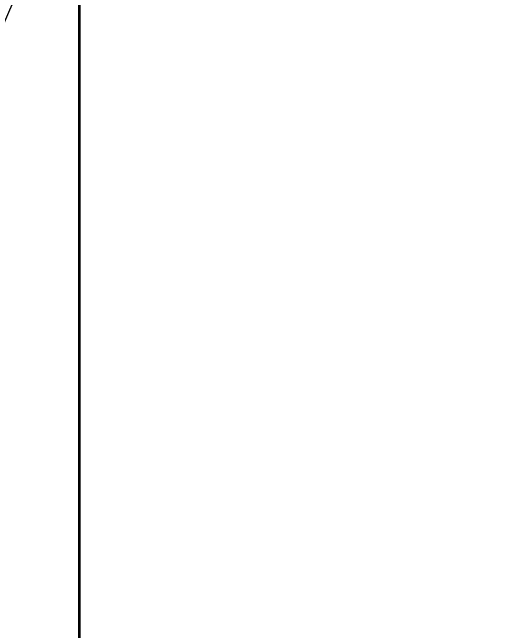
# Model space of a CAD drawing. Header units: millimetres. Extents: x -29692 to 34729, y -8412 to 43293.
# Drawn here: x -25363 to -24937, y 786 to 1332 of the extents above; entities that cross this region are included whole.
import ezdxf
from ezdxf import colors
from ezdxf.entities.mleader import LeaderData, LeaderLine
from ezdxf.math import Vec2, Vec3

# ---------------------------------------------------------------- set-up
doc = ezdxf.new("R2010")
doc.units = ezdxf.units.MM
doc.layers.get('Defpoints').update_dxf_attribs({"color": 4, "lineweight": 35})
doc.layers.add('_0_004_Текст_01', color=7, linetype='Continuous', lineweight=18)
doc.styles.add('_DZ_2.5', font='isocpeui.ttf', dxfattribs={"height": 2.5})

# ---------------------------------------------------------------- blocks, each defined once
blk = doc.blocks.new('_Dot')
at = {"color": 0, "linetype": 'ByBlock', "lineweight": -2}
blk.add_line((-0.5, 0), (-1, 0), dxfattribs=at)
at = {"color": 0, "linetype": 'ByBlock', "const_width": 0.5}
blk.add_lwpolyline([(-0.25, 0, 1), (0.25, 0, 1)], format="xyb", close=True, dxfattribs=at)
blk = doc.blocks.new('Door Templet')
at = {"layer": 'Defpoints', "linetype": 'Continuous'}
blk.add_line((1205, 0), (1205, 2165), dxfattribs=at)

msp = doc.modelspace()

# ---------------------------------------------------------------- block references
at = {"layer": 'Defpoints'}
msp.add_blockref('Door Templet', (-26508.563, 148.09), dxfattribs=at)

# ---------------------------------------------------------------- leaders
at = {"layer": '_0_004_Текст_01'}
ml = msp.add_multileader_mtext('Standard', dxfattribs=at)
ml.set_content('5,6,7', color=256, style='_DZ_2.5')
ml.set_leader_properties(color=256, linetype='ByLayer', lineweight=-1)
ml.set_arrow_properties(name='DOT')
ml.build(insert=Vec2(0, 0))
ml.multileader.update_dxf_attribs({"dogleg_length": 2, "arrow_head_size": 30, "scale": 30})
ctx = ml.context
ctx.base_point, ctx.scale, ctx.char_height, ctx.arrow_head_size, ctx.landing_gap_size, ctx.plane_origin = Vec3(-25199.818, 1577.951), 30, 75, 30, 30, Vec3(-24827.136, 1501.425)
ctx.text_align_type = 2
notes = []
notes.append((ctx, [(0, (1, 1, 0), (-25259.818, 1577.951), (1, 0), 60, [(0, [(-25391.121, 1273.39)], 0, [])])]))
ctx.mtext.insert, ctx.mtext.alignment, ctx.mtext.flow_direction = Vec3(-24950.159, 1622.951), 3, 5
for ctx, leaders in notes:
    for number, flags, end, landing, length, lines in leaders:
        leader = LeaderData()
        leader.index, (leader.has_last_leader_line, leader.has_dogleg_vector, leader.attachment_direction) = number, flags
        leader.last_leader_point, leader.dogleg_vector, leader.dogleg_length = Vec3(end), Vec3(landing), length
        for number, points, colour, breaks in lines:
            line = LeaderLine()
            line.index, line.vertices, line.color, line.breaks = number, Vec3.list(points), colors.encode_raw_color(colour), breaks
            leader.lines.append(line)
        ctx.leaders.append(leader)

doc.saveas('drawing.dxf')
